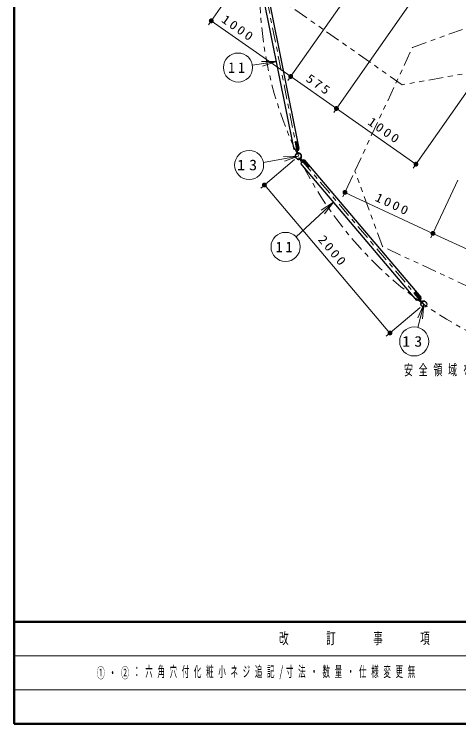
# Model space of a CAD drawing. Units: millimetres on the paper, scale 1:50. Extents: x -805 to -334, y -297 to 267.
# Drawn here: x -805 to -713.4, y 0 to 146.2 of the extents above; entities that cross this region are included whole.
import ezdxf
from ezdxf.enums import TextEntityAlignment as Align

# ---------------------------------------------------------------- set-up
doc = ezdxf.new("R2010")
doc.units = ezdxf.units.MM
doc.linetypes.add('USER2', pattern=[6, 3, -1, 1, -1])
doc.linetypes.add('USER3', pattern=[8, 3, -1, 1, -1, 1, -1])
doc.layers.add('1_50', color=7, linetype='Continuous', lineweight=25)
doc.layers.add('NAKAMURA図枠', color=7, linetype='Continuous', lineweight=13)
doc.layers.add('図面情報', color=7, linetype='Continuous')
doc.styles.add('ＭＳ ゴシック', font='')
doc.styles.get('ＭＳ ゴシック').set_extended_font_data('MS Gothic')

# ---------------------------------------------------------------- blocks, each defined once
blk = doc.blocks.new('filled_dot')
at = {"color": 0, "linetype": 'Continuous', "lineweight": -2, "const_width": 1.25}
blk.add_lwpolyline([(-0.625, 0, 1), (0.625, 0, 1)], format="xyb", close=True, dxfattribs=at)
blk = doc.blocks.new('open_arrow')
at = {"color": 0, "linetype": 'Continuous', "lineweight": -2}
blk.add_lwpolyline([(7.5, 1.25), (0, 0), (7.5, -1.25)], dxfattribs=at)

msp = doc.modelspace()

# ---------------------------------------------------------------- linework, layer by layer
at = {"layer": '1_50', "lineweight": 13}
for p, q in [((-751.489, 163.296), (-764.968, 144.046)), ((-730.137, 158.922), (-748.585, 132.574)), ((-730.137, 158.922), (-748.585, 132.574)), ((-720.717, 152.325), (-739.165, 125.978)), ((-720.717, 152.325), (-739.165, 125.978)), ((-748.012, 133.393), (-764.395, 144.865)), ((-755.907, 135.7), (-750.972, 136.482)), ((-754.014, 136.506), (-750.972, 136.482)), ((-750.972, 136.482), (-753.935, 136.012)), ((-750.972, 136.482), (-753.857, 135.519)), ((-738.592, 126.797), (-748.012, 133.393)), ((-709.303, 133.757), (-722.782, 114.507)), ((-722.209, 115.326), (-738.592, 126.797)), ((-747.208, 116.321), (-754.198, 110.393)), ((-746.45, 116.975), (-753.642, 115.683)), ((-735.216, 113.005), (-737.263, 108.616)), ((-713.589, 112.061), (-719.137, 100.163)), ((-713.589, 112.061), (-719.137, 100.163)), ((-727.565, 80.532), (-753.435, 111.04)), ((-718.714, 101.07), (-736.84, 109.522)), ((-739.224, 107.522), (-746.885, 100.328)), ((-679.237, 82.661), (-718.714, 101.07)), ((-721.811, 83.681), (-720.575, 86.46)), ((-721.807, 81.701), (-720.575, 86.46)), ((-720.575, 86.46), (-721.327, 83.555)), ((-720.575, 86.46), (-720.843, 83.43)), ((-721.338, 85.813), (-728.328, 79.886))]:
    msp.add_line(p, q, dxfattribs=at)
at = {"layer": '1_50', "linetype": 'USER2', "lineweight": 13}
for p, q in [((-746.446, 116.967), (-754.313, 156.186)), ((-720.575, 86.46), (-746.446, 116.967))]:
    msp.add_line(p, q, dxfattribs=at)
at = {"layer": '1_50'}
for p, q in [((-747.329, 118.322), (-754.606, 154.595)), ((-746.251, 118.539), (-753.528, 154.811)), ((-746.251, 118.539), (-747.329, 118.322)), ((-745.093, 116.145), (-745.932, 115.433)), ((-721.166, 87.929), (-745.093, 116.145)), ((-722.005, 87.217), (-745.932, 115.433)), ((-721.166, 87.929), (-722.005, 87.217))]:
    msp.add_line(p, q, dxfattribs=at)
at = {"layer": '1_50', "color": 1}
for p, q in [((-747.078, 119.874), (-747.085, 119.913)), ((-747.054, 119.96), (-746.78, 120.015)), ((-746.375, 118.301), (-746.709, 119.968)), ((-747.031, 119.843), (-746.913, 119.866)), ((-746.913, 119.866), (-746.6, 118.308)), ((-746.6, 118.308), (-746.679, 118.292)), ((-746.618, 118.191), (-746.422, 118.231)), ((-745.593, 116.072), (-745.441, 116.202)), ((-745.491, 116.014), (-745.552, 115.962)), ((-744.463, 114.802), (-745.491, 116.014)), ((-745.356, 116.195), (-744.257, 114.898)), ((-744.559, 114.668), (-744.533, 114.637)), ((-744.555, 114.724), (-744.463, 114.802)), ((-744.477, 114.633), (-744.264, 114.814)), ((-722.535, 88.697), (-722.561, 88.727)), ((-722.557, 88.784), (-722.343, 88.965)), ((-722.479, 88.692), (-722.388, 88.77)), ((-722.388, 88.77), (-721.359, 87.557)), ((-721.159, 87.661), (-722.259, 88.958)), ((-721.359, 87.557), (-721.42, 87.506)), ((-721.319, 87.447), (-721.166, 87.577))]:
    msp.add_line(p, q, dxfattribs=at)
at = {"layer": '1_50', "color": 2}
for p, q in [((-747.052, 119.828), (-746.989, 119.841)), ((-746.609, 117.617), (-747.052, 119.828)), ((-746.546, 117.63), (-746.989, 119.841)), ((-747.016, 117.17), (-747.076, 117.191)), ((-745.998, 117.375), (-745.95, 117.417)), ((-745.849, 117.065), (-745.786, 117.077)), ((-746.641, 116.394), (-746.662, 116.334)), ((-746.038, 116.436), (-744.579, 114.716)), ((-745.989, 116.477), (-744.531, 114.758)), ((-744.579, 114.716), (-744.531, 114.758)), ((-722.491, 88.669), (-722.442, 88.71)), ((-721.032, 86.949), (-722.491, 88.669)), ((-720.984, 86.991), (-722.442, 88.71)), ((-721.172, 86.361), (-721.235, 86.35)), ((-720.381, 87.032), (-720.359, 87.093))]:
    msp.add_line(p, q, dxfattribs=at)
at = {"layer": '1_50', "linetype": 'USER3', "lineweight": 13}
for points in [[(-714.81, 215.679), (-698.493, 218.556), (-675.501, 202.457), (-672.624, 186.14), (-708.73, 134.576), (-725.046, 131.699), (-748.039, 147.798), (-750.916, 164.115)], [(-652.868, 119.607), (-647.201, 104.037), (-659.064, 78.598), (-674.633, 72.932), (-729.126, 98.342), (-734.793, 113.912), (-722.931, 139.35), (-707.362, 145.017)]]:
    msp.add_lwpolyline(points, close=True, dxfattribs=at)
at = {"layer": '1_50', "linetype": 'USER2', "lineweight": 13}
msp.add_circle((-674.432, 151.811), 80, dxfattribs=at)
at = {"layer": '1_50', "lineweight": 13}
for centre in [(-758.87, 135.231), (-756.595, 115.152), (-749.072, 98.274), (-722.559, 78.796)]:
    msp.add_circle(centre, 3, dxfattribs=at)
at = {"layer": '1_50'}
for centre, radius in [((-746.446, 116.967), 0.606), ((-746.446, 116.967), 0.605), ((-746.446, 116.967), 0.605), ((-720.575, 86.46), 0.606), ((-720.575, 86.46), 0.605)]:
    msp.add_circle(centre, radius, dxfattribs=at)
at = {"layer": '1_50', "color": 1}
for centre, radius, start, end in [((-747.046, 119.921), 0.04, 101.3436, 191.3436), ((-746.768, 119.956), 0.06, 11.3436, 101.3436), ((-747.038, 119.882), 0.04, 191.3436, 281.3436), ((-746.626, 118.231), 0.04, 191.3436, 281.3436), ((-746.433, 118.29), 0.06, 281.3436, 11.3436), ((-745.567, 116.042), 0.04, 130.2986, 220.2986), ((-745.402, 116.156), 0.06, 40.2986, 130.2986), ((-744.529, 114.694), 0.04, 130.2986, 220.2986), ((-744.503, 114.663), 0.04, 220.2986, 310.2986), ((-744.302, 114.859), 0.06, 310.2986, 40.2986), ((-722.531, 88.753), 0.04, 130.2986, 220.2986), ((-722.505, 88.723), 0.04, 220.2986, 310.2986), ((-722.304, 88.919), 0.06, 40.2986, 130.2986), ((-721.344, 87.478), 0.04, 220.2986, 310.2986), ((-721.205, 87.622), 0.06, 310.2986, 40.2986)]:
    msp.add_arc(centre, radius, start, end, dxfattribs=at)
at = {"layer": '1_50', "color": 2}
for centre, radius, start, end in [((-746.446, 116.967), 0.669, 42.20007, 160.48713), ((-746.446, 116.967), 0.605, 42.20007, 160.48713), ((-746.446, 116.967), 0.669, 251.15507, 9.44213), ((-746.446, 116.967), 0.605, 251.15507, 9.44213), ((-720.575, 86.46), 0.669, 71.15507, 189.44213), ((-720.575, 86.46), 0.605, 71.15507, 189.44213)]:
    msp.add_arc(centre, radius, start, end, dxfattribs=at)
at = {"layer": 'NAKAMURA図枠', "lineweight": 50}
for p, q in [((-805, 267), (-805, 0)), ((-805, 21), (-420, 21)), ((-805, 0), (-420, 0))]:
    msp.add_line(p, q, dxfattribs=at)
at = {"layer": 'NAKAMURA図枠'}
for p, q in [((-805, 14), (-663.5, 14)), ((-805, 7), (-663.5, 7))]:
    msp.add_line(p, q, dxfattribs=at)

# ---------------------------------------------------------------- block references
at = {"layer": '1_50', "lineweight": 13}
for name, p, xscale, yscale, rotation in [('filled_dot', (-764.395, 144.865), 0.4, 0.4, 325), ('open_arrow', (-755.907, 135.7), 0.001, 0.001, 9), ('filled_dot', (-748.012, 133.393), 0.4, 0.4, 145), ('filled_dot', (-748.012, 133.393), 0.4, 0.4, 325), ('filled_dot', (-738.592, 126.797), 0.4, 0.4, 145), ('filled_dot', (-738.592, 126.797), 0.4, 0.4, 325), ('open_arrow', (-746.45, 116.975), 0.4, 0.4, 190.2), ('filled_dot', (-722.209, 115.326), 0.4, 0.4, 145), ('filled_dot', (-753.435, 111.04), 0.4, 0.4, 310.3), ('filled_dot', (-736.84, 109.522), 0.4, 0.4, 335), ('open_arrow', (-739.224, 107.522), 0.4, 0.4, 223.2), ('filled_dot', (-718.714, 101.07), 0.4, 0.4, 155), ('filled_dot', (-718.714, 101.07), 0.4, 0.4, 335), ('filled_dot', (-727.565, 80.532), 0.4, 0.4, 130.3), ('open_arrow', (-721.807, 81.701), 0.001, 0.001, 75.5)]:
    msp.add_blockref(name, p, dxfattribs=dict(at, xscale=xscale, yscale=yscale, rotation=rotation))

# ---------------------------------------------------------------- texts
at = {"layer": '1_50', "char_height": 1.833, "attachment_point": 8, "style": 'ＭＳ ゴシック'}
for s, insert, rotation in [('\\T1.33;\\W1.15;1000', (-759.335, 142.543), 325), ('\\T1.33;\\W1.15;575', (-742.728, 130.914), 325), ('\\T1.33;\\W1.15;1000', (-729.206, 121.446), 325), ('\\T1.33;\\W1.15;1000', (-727.354, 106.202), 335), ('\\T1.33;\\W1.15;2000', (-740.051, 96.802), 310.298)]:
    msp.add_mtext(s, dxfattribs=dict(at, insert=insert, rotation=rotation))
at = {"layer": '1_50', "char_height": 2.199, "style": 'ＭＳ ゴシック'}
for s, insert, attachment_point in [('\\T1.43;\\W0.95;11', (-758.87, 135.231), 5), ('\\T1.5;\\W1.1;13', (-756.595, 115.152), 5), ('\\T1.43;\\W0.95;11', (-749.072, 98.274), 5), ('\\T1.5;\\W1.1;13', (-722.559, 78.796), 5), ('\\T1.64;\\W0.6;安全領域を示す', (-724.669, 72.815), 4)]:
    msp.add_mtext(s, dxfattribs=dict(at, insert=insert, attachment_point=attachment_point))
at = {"layer": 'NAKAMURA図枠', "color": 4, "insert": (-734.25, 17.5), "char_height": 2.346, "attachment_point": 5, "style": 'ＭＳ ゴシック'}
msp.add_mtext('\\T1.64;\\W0.6;改\u3000\u3000訂\u3000\u3000事\u3000\u3000項', dxfattribs=at)
at = {"layer": '図面情報', "style": 'ＭＳ ゴシック'}
for s, width, p in [('①', 0.55, (-788, 10.5)), ('②', 0.55, (-783, 10.5)), ('・', 0.5, (-785.5, 10.5))]:
    msp.add_text(s, height=2.199, dxfattribs=dict(at, width=width)).set_placement(p, align=Align.MIDDLE_LEFT)
at = {"layer": '図面情報', "insert": (-780.5, 10.5), "char_height": 2.199, "attachment_point": 4, "style": 'ＭＳ ゴシック'}
msp.add_mtext('\\T1.63;\\W0.5;：六角穴付化粧小ネジ追記/寸法・数量・仕様変更無', dxfattribs=at)

doc.saveas('drawing.dxf')
